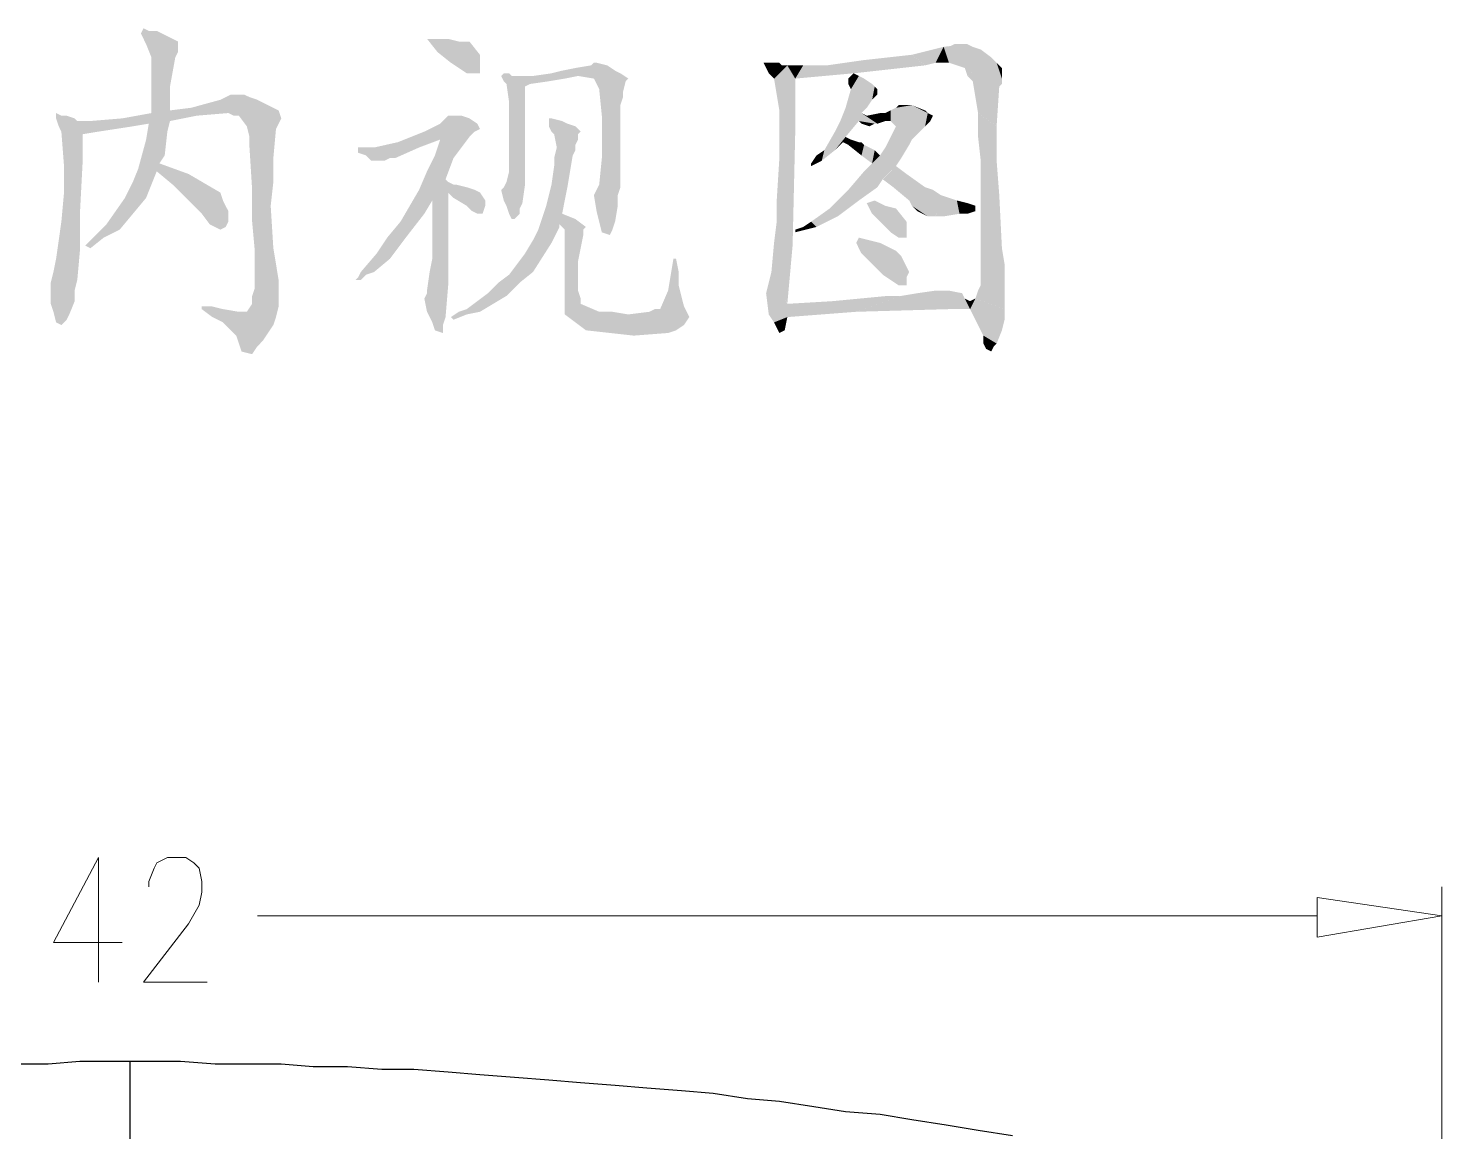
# Model space of a CAD drawing. Header units: millimetres. Extents: x 9 to 367, y 9 to 251.
# Drawn here: x 257.92 to 280.5, y 233.2 to 250.82 of the extents above; entities that cross this region are included whole.
import ezdxf

# ---------------------------------------------------------------- set-up
doc = ezdxf.new("R2010")
doc.units = ezdxf.units.MM
doc.layers.add('图层 1', color=7, linetype='Continuous')

msp = doc.modelspace()

# ---------------------------------------------------------------- hatches: boundary and pattern name
at = {"layer": '图层 1'}
h = msp.add_hatch(color=214, dxfattribs=at)
h.dxf.hatch_style = 2
h.paths.add_polyline_path([(260.18049, 249.512596), (260.51951, 249.554929), (260.984824, 249.681929), (261.069843, 249.724263), (261.15451, 249.766596), (261.365824, 249.766596), (261.450843, 249.724263), (261.577843, 249.681929), (261.746824, 249.597263), (261.831843, 249.554929), (261.916157, 249.512596), (261.95849, 249.385596), (261.916157, 249.300929), (261.874176, 249.216263), (261.831843, 248.750596), (261.831843, 248.369596), (261.78951, 247.988596), (261.831843, 247.311263), (261.874176, 247.057263), (261.916157, 246.803263), (261.916157, 246.379929), (261.874176, 246.210596), (261.831843, 246.083596), (261.662157, 245.829596), (261.577843, 245.744929), (261.493176, 245.617929), (261.32349, 245.660263), (261.281157, 245.787263), (261.238824, 245.914263), (261.027157, 246.125929), (260.857824, 246.210596), (260.68849, 246.337596), (260.68849, 246.379929), (260.857824, 246.379929), (261.027157, 246.337596), (261.281157, 246.295263), (261.32349, 246.295263), (261.408157, 246.295263), (261.493176, 246.422263), (261.493176, 246.549263), (261.53551, 246.676263), (261.53551, 247.268929), (261.493176, 247.734596), (261.493176, 248.242596), (261.450843, 248.919929), (261.450843, 249.089263), (261.408157, 249.258596), (261.281157, 249.427929), (261.196843, 249.427929), (261.112176, 249.470263), (260.603824, 249.427929), (260.18049, 249.343263), (260.13851, 249.173929), (260.096176, 248.792929), (260.01151, 248.665929), (260.477176, 248.496596), (260.984824, 248.200263), (261.027157, 248.073263), (261.112176, 247.903929), (261.112176, 247.734596), (261.069843, 247.649929), (260.984824, 247.607596), (260.815843, 247.692263), (260.68849, 247.861596), (260.56149, 247.988596), (260.222824, 248.327263), (259.968824, 248.538929), (259.79949, 248.115596), (259.37651, 247.607596), (259.122157, 247.480596), (258.91049, 247.311263), (258.825824, 247.353596), (258.99551, 247.522929), (259.16449, 247.692263), (259.461176, 248.115596), (259.587824, 248.369596), (259.672843, 248.581263), (259.79949, 249.046929), (259.841824, 249.300929), (259.587824, 249.258596), (259.037843, 249.173929), (258.78349, 249.131596), (258.78349, 248.665929), (258.741157, 247.861596), (258.741157, 247.565263), (258.741157, 247.268929), (258.699176, 246.803263), (258.656843, 246.633929), (258.656843, 246.464596), (258.571824, 246.252929), (258.52949, 246.168263), (258.444824, 246.083596), (258.36051, 246.125929), (258.318176, 246.295263), (258.275843, 246.422263), (258.275843, 246.760929), (258.318176, 246.930263), (258.36051, 247.141929), (258.444824, 247.734596), (258.487157, 248.200263), (258.487157, 248.623596), (258.444824, 249.173929), (258.402843, 249.258596), (258.36051, 249.385596), (258.36051, 249.470263), (258.444824, 249.427929), (258.52949, 249.427929), (258.656843, 249.385596), (258.699176, 249.343263), (258.825824, 249.343263), (258.868157, 249.343263), (258.91049, 249.343263), (259.418843, 249.385596), (259.884157, 249.470263), (259.884157, 249.724263), (259.884157, 250.105263), (259.884157, 250.232263), (259.884157, 250.359263), (259.79949, 250.570929), (259.75751, 250.655596), (259.715176, 250.740263), (259.75751, 250.824929), (259.841824, 250.782596), (259.968824, 250.782596), (260.13851, 250.697929), (260.222824, 250.655596), (260.30749, 250.613263), (260.30749, 250.528596), (260.30749, 250.443929), (260.265157, 250.359263), (260.18049, 249.893596)])
h = msp.add_hatch(color=214, dxfattribs=at)
h.dxf.hatch_style = 2
h.paths.add_polyline_path([(264.668071, 250.274631), (264.456051, 250.443965), (264.287071, 250.655631), (264.329404, 250.655631), (264.371737, 250.655631), (264.625737, 250.655631), (264.794718, 250.613298), (264.964404, 250.613298), (265.133384, 250.401631), (265.133384, 250.274631), (265.133384, 250.105298), (264.922071, 250.105298)])
h = msp.add_hatch(color=214, dxfattribs=at)
h.dxf.hatch_style = 2
h.paths.add_polyline_path([(272.415071, 250.274631), (272.034071, 250.401631), (272.541718, 250.528631)])
h = msp.add_hatch(color=214, dxfattribs=at)
h.dxf.hatch_style = 2
h.paths.add_polyline_path([(272.541859, 250.528737), (272.626526, 250.274737), (272.415212, 250.274737)])
h = msp.add_hatch(color=214, dxfattribs=at)
h.dxf.hatch_style = 2
h.paths.add_polyline_path([(272.541859, 250.528737), (272.922859, 250.571071), (273.007526, 250.528737)])
h = msp.add_hatch(color=214, dxfattribs=at)
h.dxf.hatch_style = 2
h.paths.add_polyline_path([(272.922859, 250.570929), (272.541859, 250.528596), (272.626526, 250.528596)])
h = msp.add_hatch(color=214, dxfattribs=at)
h.dxf.hatch_style = 2
h.paths.add_polyline_path([(272.541859, 250.528737), (273.007526, 250.528737), (272.880526, 250.190071)])
h = msp.add_hatch(color=214, dxfattribs=at)
h.dxf.hatch_style = 2
h.paths.add_polyline_path([(272.541859, 250.528737), (272.880526, 250.190071), (272.626526, 250.274737)])
h = msp.add_hatch(color=214, dxfattribs=at)
h.dxf.hatch_style = 2
h.paths.add_polyline_path([(272.626596, 250.528737), (272.711263, 250.571071), (272.922929, 250.571071)])
h = msp.add_hatch(color=214, dxfattribs=at)
h.dxf.hatch_style = 2
h.paths.add_polyline_path([(272.922859, 250.062929), (272.880526, 250.189929), (273.007526, 250.528596)])
h = msp.add_hatch(color=214, dxfattribs=at)
h.dxf.hatch_style = 2
h.paths.add_polyline_path([(272.922859, 250.062929), (273.007526, 250.528596), (273.134878, 250.486263)])
h = msp.add_hatch(color=214, dxfattribs=at)
h.dxf.hatch_style = 2
h.paths.add_polyline_path([(272.922859, 250.062929), (273.134878, 250.486263), (273.303859, 250.359263)])
h = msp.add_hatch(color=214, dxfattribs=at)
h.dxf.hatch_style = 2
h.paths.add_polyline_path([(265.853192, 249.893631), (265.853192, 249.427965), (265.853192, 248.750631), (265.853192, 248.538965), (265.853192, 248.327298), (265.811212, 248.030965), (265.768878, 247.946298), (265.768878, 247.861631), (265.684212, 247.776965), (265.641526, 247.776965), (265.599192, 247.861631), (265.556859, 247.988631), (265.514526, 248.073298), (265.472192, 248.242631), (265.514526, 248.284965), (265.556859, 248.369631), (265.599192, 248.538965), (265.599192, 248.665965), (265.599192, 248.835298), (265.599192, 249.173965), (265.599192, 249.427965), (265.599192, 249.639631), (265.556859, 249.935965), (265.514526, 249.978298), (265.472192, 250.062965), (265.514526, 250.105298), (265.599192, 250.105298), (265.641526, 250.062965), (265.811212, 250.062965), (265.895526, 250.062965), (265.980192, 250.062965), (266.276526, 250.105298), (266.446212, 250.147631), (266.657526, 250.189965), (266.911526, 250.232298), (266.953859, 250.274631), (266.996192, 250.274631), (267.165878, 250.232298), (267.292526, 250.147631), (267.377192, 250.105298), (267.504545, 250.020631), (267.462212, 249.978298), (267.419526, 249.808965), (267.419526, 249.724298), (267.377192, 249.597298), (267.377192, 249.216298), (267.377192, 248.962298), (267.377192, 248.708298), (267.377192, 248.284965), (267.334859, 248.157965), (267.334859, 247.988631), (267.292526, 247.734631), (267.250192, 247.607631), (267.207859, 247.522965), (267.080859, 247.565298), (267.038526, 247.734631), (266.996192, 247.903965), (266.953859, 248.157965), (266.996192, 248.242631), (267.038526, 248.327298), (267.080859, 248.750631), (267.080859, 249.089298), (267.080859, 249.427965), (267.038526, 249.851298), (266.996192, 249.935965), (266.953859, 250.020631), (266.699859, 250.062965), (266.488545, 250.020631), (266.234192, 249.978298), (265.937859, 249.935965)])
h = msp.add_hatch(color=214, dxfattribs=at)
h.dxf.hatch_style = 2
h.paths.add_polyline_path([(269.70549, 250.190071), (269.66351, 250.274737), (269.70549, 250.274737)])
h = msp.add_hatch(color=214, dxfattribs=at)
h.dxf.hatch_style = 2
h.paths.add_polyline_path([(269.70549, 250.274631), (269.790157, 250.274631), (269.91751, 250.274631)])
h = msp.add_hatch(color=214, dxfattribs=at)
h.dxf.hatch_style = 2
h.paths.add_polyline_path([(269.70549, 250.274631), (269.91751, 250.274631), (269.747824, 250.105298)])
h = msp.add_hatch(color=214, dxfattribs=at)
h.dxf.hatch_style = 2
h.paths.add_polyline_path([(269.70549, 250.274631), (269.747824, 250.105298), (269.70549, 250.189965)])
h = msp.add_hatch(color=214, dxfattribs=at)
h.dxf.hatch_style = 2
h.paths.add_polyline_path([(269.917369, 250.274631), (269.832702, 250.020631), (269.748035, 250.105298)])
h = msp.add_hatch(color=214, dxfattribs=at)
h.dxf.hatch_style = 2
h.paths.add_polyline_path([(269.832631, 250.020561), (269.917298, 250.274561), (269.959631, 250.232227)])
h = msp.add_hatch(color=214, dxfattribs=at)
h.dxf.hatch_style = 2
h.paths.add_polyline_path([(271.102843, 250.105333), (270.67951, 250.232333), (271.271824, 250.317)])
h = msp.add_hatch(color=214, dxfattribs=at)
h.dxf.hatch_style = 2
h.paths.add_polyline_path([(271.102843, 250.105333), (271.271824, 250.317), (271.653176, 250.359333)])
h = msp.add_hatch(color=214, dxfattribs=at)
h.dxf.hatch_style = 2
h.paths.add_polyline_path([(272.245561, 250.232263), (271.102914, 250.105263), (271.652894, 250.359263)])
h = msp.add_hatch(color=214, dxfattribs=at)
h.dxf.hatch_style = 2
h.paths.add_polyline_path([(272.245561, 250.232263), (271.652894, 250.359263), (272.033894, 250.401596)])
h = msp.add_hatch(color=214, dxfattribs=at)
h.dxf.hatch_style = 2
h.paths.add_polyline_path([(272.415071, 250.274631), (272.245737, 250.232298), (272.034071, 250.401631)])
h = msp.add_hatch(color=214, dxfattribs=at)
h.dxf.hatch_style = 2
h.paths.add_polyline_path([(273.303894, 250.359227), (273.007561, 249.978228), (272.922894, 250.062894)])
h = msp.add_hatch(color=214, dxfattribs=at)
h.dxf.hatch_style = 2
h.paths.add_polyline_path([(273.303894, 250.359227), (273.388561, 250.274561), (273.007561, 249.978228)])
h = msp.add_hatch(color=214, dxfattribs=at)
h.dxf.hatch_style = 2
h.paths.add_polyline_path([(273.092369, 249.470404), (273.007702, 249.978404), (273.388702, 250.274737)])
h = msp.add_hatch(color=214, dxfattribs=at)
h.dxf.hatch_style = 2
h.paths.add_polyline_path([(273.092369, 249.470404), (273.388702, 250.274737), (273.431035, 249.893737)])
h = msp.add_hatch(color=214, dxfattribs=at)
h.dxf.hatch_style = 2
h.paths.add_polyline_path([(273.388667, 250.274631), (273.473333, 249.935965), (273.431, 249.893631)])
h = msp.add_hatch(color=214, dxfattribs=at)
h.dxf.hatch_style = 2
h.paths.add_polyline_path([(273.388667, 250.274631), (273.473333, 250.189965), (273.473333, 250.020631)])
h = msp.add_hatch(color=214, dxfattribs=at)
h.dxf.hatch_style = 2
h.paths.add_polyline_path([(273.388667, 250.274631), (273.473333, 250.020631), (273.473333, 249.935965)])
h = msp.add_hatch(color=214, dxfattribs=at)
h.dxf.hatch_style = 2
h.paths.add_polyline_path([(270.171263, 250.020561), (269.832596, 250.020561), (270.044616, 250.232227)])
h = msp.add_hatch(color=214, dxfattribs=at)
h.dxf.hatch_style = 2
h.paths.add_polyline_path([(270.171263, 250.020561), (269.917263, 249.512561), (269.832596, 250.020561)])
h = msp.add_hatch(color=214, dxfattribs=at)
h.dxf.hatch_style = 2
h.paths.add_polyline_path([(269.832631, 250.020561), (269.959631, 250.232227), (270.044651, 250.232227)])
h = msp.add_hatch(color=214, dxfattribs=at)
h.dxf.hatch_style = 2
h.paths.add_polyline_path([(270.171263, 250.020561), (270.171263, 249.173894), (269.917263, 249.512561)])
h = msp.add_hatch(color=214, dxfattribs=at)
h.dxf.hatch_style = 2
h.paths.add_polyline_path([(270.04451, 250.232263), (270.29851, 250.232263), (270.171157, 250.020596)])
h = msp.add_hatch(color=214, dxfattribs=at)
h.dxf.hatch_style = 2
h.paths.add_polyline_path([(271.102843, 250.105333), (270.171157, 250.020667), (270.509824, 250.232333)])
h = msp.add_hatch(color=214, dxfattribs=at)
h.dxf.hatch_style = 2
h.paths.add_polyline_path([(270.171263, 250.020561), (270.298263, 250.232227), (270.509929, 250.232227)])
h = msp.add_hatch(color=214, dxfattribs=at)
h.dxf.hatch_style = 2
h.paths.add_polyline_path([(271.102843, 250.105333), (270.509824, 250.232333), (270.67951, 250.232333)])
h = msp.add_hatch(color=214, dxfattribs=at)
h.dxf.hatch_style = 2
h.paths.add_polyline_path([(270.975702, 249.554965), (271.060369, 249.851298), (271.187369, 250.062965)])
h = msp.add_hatch(color=214, dxfattribs=at)
h.dxf.hatch_style = 2
h.paths.add_polyline_path([(270.975702, 249.554965), (271.187369, 250.062965), (271.272035, 250.020631)])
h = msp.add_hatch(color=214, dxfattribs=at)
h.dxf.hatch_style = 2
h.paths.add_polyline_path([(270.975702, 249.554965), (271.272035, 250.020631), (271.399035, 249.935965)])
h = msp.add_hatch(color=214, dxfattribs=at)
h.dxf.hatch_style = 2
h.paths.add_polyline_path([(271.018071, 249.936), (271.018071, 250.020667), (271.102737, 250.105333)])
h = msp.add_hatch(color=214, dxfattribs=at)
h.dxf.hatch_style = 2
h.paths.add_polyline_path([(271.018071, 249.936), (271.102737, 250.105333), (271.187051, 250.063)])
h = msp.add_hatch(color=214, dxfattribs=at)
h.dxf.hatch_style = 2
h.paths.add_polyline_path([(271.187227, 250.062929), (271.06058, 249.851263), (271.018247, 249.935929)])
h = msp.add_hatch(color=214, dxfattribs=at)
h.dxf.hatch_style = 2
h.paths.add_polyline_path([(270.975702, 249.554965), (271.399035, 249.935965), (271.441016, 249.893631)])
h = msp.add_hatch(color=214, dxfattribs=at)
h.dxf.hatch_style = 2
h.paths.add_polyline_path([(270.975702, 249.554965), (271.441016, 249.893631), (271.399035, 249.681965)])
h = msp.add_hatch(color=214, dxfattribs=at)
h.dxf.hatch_style = 2
h.paths.add_polyline_path([(271.441157, 249.893631), (271.441157, 249.724298), (271.399176, 249.681965)])
h = msp.add_hatch(color=214, dxfattribs=at)
h.dxf.hatch_style = 2
h.paths.add_polyline_path([(271.441157, 249.893631), (271.48349, 249.851298), (271.48349, 249.766631)])
h = msp.add_hatch(color=214, dxfattribs=at)
h.dxf.hatch_style = 2
h.paths.add_polyline_path([(271.441157, 249.893631), (271.48349, 249.766631), (271.441157, 249.724298)])
h = msp.add_hatch(color=214, dxfattribs=at)
h.dxf.hatch_style = 2
h.paths.add_polyline_path([(273.092369, 249.470404), (273.431035, 249.893737), (273.388702, 249.258737)])
h = msp.add_hatch(color=214, dxfattribs=at)
h.dxf.hatch_style = 2
h.paths.add_polyline_path([(270.975702, 249.554965), (271.399035, 249.681965), (271.314369, 249.554965)])
h = msp.add_hatch(color=214, dxfattribs=at)
h.dxf.hatch_style = 2
h.paths.add_polyline_path([(271.864526, 248.750702), (271.568192, 248.412035), (272.033859, 249.597369)])
h = msp.add_hatch(color=214, dxfattribs=at)
h.dxf.hatch_style = 2
h.paths.add_polyline_path([(271.695404, 249.089369), (272.034071, 249.597369), (271.568404, 248.412035)])
h = msp.add_hatch(color=214, dxfattribs=at)
h.dxf.hatch_style = 2
h.paths.add_polyline_path([(272.034035, 249.597333), (271.780035, 249.258667), (271.695369, 249.343333)])
h = msp.add_hatch(color=214, dxfattribs=at)
h.dxf.hatch_style = 2
h.paths.add_polyline_path([(272.034035, 249.597333), (271.695369, 249.343333), (271.695369, 249.512667)])
h = msp.add_hatch(color=214, dxfattribs=at)
h.dxf.hatch_style = 2
h.paths.add_polyline_path([(272.034035, 249.597333), (271.695369, 249.512667), (271.780035, 249.555)])
h = msp.add_hatch(color=214, dxfattribs=at)
h.dxf.hatch_style = 2
h.paths.add_polyline_path([(272.034035, 249.597333), (271.695369, 249.089333), (271.737702, 249.174)])
h = msp.add_hatch(color=214, dxfattribs=at)
h.dxf.hatch_style = 2
h.paths.add_polyline_path([(272.034035, 249.597333), (271.737702, 249.174), (271.780035, 249.258667)])
h = msp.add_hatch(color=214, dxfattribs=at)
h.dxf.hatch_style = 2
h.paths.add_polyline_path([(271.991667, 249.597333), (271.78, 249.555), (271.822333, 249.597333)])
h = msp.add_hatch(color=214, dxfattribs=at)
h.dxf.hatch_style = 2
h.paths.add_polyline_path([(271.780141, 249.554965), (271.991808, 249.597298), (272.034141, 249.597298)])
h = msp.add_hatch(color=214, dxfattribs=at)
h.dxf.hatch_style = 2
h.paths.add_polyline_path([(271.822157, 249.597333), (271.86449, 249.597333), (271.99149, 249.597333)])
h = msp.add_hatch(color=214, dxfattribs=at)
h.dxf.hatch_style = 2
h.paths.add_polyline_path([(272.034035, 249.597333), (271.991702, 248.962333), (271.864702, 248.750667)])
h = msp.add_hatch(color=214, dxfattribs=at)
h.dxf.hatch_style = 2
h.paths.add_polyline_path([(272.034035, 249.597333), (272.034035, 249.047), (271.991702, 248.962333)])
h = msp.add_hatch(color=214, dxfattribs=at)
h.dxf.hatch_style = 2
h.paths.add_polyline_path([(272.034035, 249.597333), (272.118702, 249.131667), (272.034035, 249.047)])
h = msp.add_hatch(color=214, dxfattribs=at)
h.dxf.hatch_style = 2
h.paths.add_polyline_path([(272.034035, 249.597333), (272.288035, 249.470333), (272.245702, 249.258667)])
h = msp.add_hatch(color=214, dxfattribs=at)
h.dxf.hatch_style = 2
h.paths.add_polyline_path([(272.034035, 249.597333), (272.245702, 249.258667), (272.118702, 249.131667)])
h = msp.add_hatch(color=214, dxfattribs=at)
h.dxf.hatch_style = 2
h.paths.add_polyline_path([(272.034035, 249.597333), (272.118702, 249.555), (272.245702, 249.512667)])
h = msp.add_hatch(color=214, dxfattribs=at)
h.dxf.hatch_style = 2
h.paths.add_polyline_path([(272.034035, 249.597333), (272.245702, 249.512667), (272.288035, 249.470333)])
h = msp.add_hatch(color=214, dxfattribs=at)
h.dxf.hatch_style = 2
h.paths.add_polyline_path([(264.583333, 248.412071), (264.625667, 248.369737), (264.710333, 248.327404), (264.752667, 248.327404), (264.922, 248.285071), (265.049, 248.242737), (265.133667, 248.200404), (265.218333, 248.073404), (265.218333, 247.988737), (265.176, 247.861737), (265.090981, 247.861737), (265.006667, 247.904071), (264.922, 247.988737), (264.710333, 248.115737), (264.625667, 248.200404), (264.625667, 247.057404), (264.625667, 246.718737), (264.583333, 246.210737), (264.541, 246.083737), (264.541, 245.956737), (264.414, 245.999071), (264.371667, 246.126071), (264.287, 246.295404), (264.244667, 246.507071), (264.287, 246.591737), (264.287, 246.634071), (264.329333, 246.930404), (264.371667, 247.142071), (264.371667, 247.353737), (264.371667, 247.819404), (264.371667, 248.073404), (264.244667, 247.861737), (263.948333, 247.480737), (263.821333, 247.311404), (263.694333, 247.142071), (263.440333, 246.930404), (263.313333, 246.888071), (263.228667, 246.803404), (263.144, 246.803404), (263.186333, 246.845737), (263.228667, 246.930404), (263.482667, 247.226737), (263.652, 247.480737), (263.863667, 247.734737), (264.16, 248.242737), (264.287, 248.539071), (264.414, 248.793071), (264.498667, 249.047071), (264.16, 248.920071), (263.779, 248.750737), (263.694333, 248.750737), (263.609667, 248.708404), (263.398, 248.708404), (263.313333, 248.793071), (263.186333, 248.835404), (263.186333, 248.920071), (263.313333, 248.920071), (263.440333, 248.920071), (263.821333, 249.004737), (264.032647, 249.089404), (264.244667, 249.174071), (264.498667, 249.301071), (264.583333, 249.385737), (264.625667, 249.428071), (264.837333, 249.428071), (264.964333, 249.385737), (265.090981, 249.301071), (265.133667, 249.216404), (265.049, 249.174071), (264.964333, 249.089404), (264.710333, 248.750737)])
h = msp.add_hatch(color=214, dxfattribs=at)
h.dxf.hatch_style = 2
h.paths.add_polyline_path([(266.446106, 247.861702), (266.657772, 247.777035), (266.827106, 247.650035), (266.784772, 247.607702), (266.784772, 247.523035), (266.742439, 247.311369), (266.700106, 247.099702), (266.700106, 246.930369), (266.700106, 246.634035), (266.742439, 246.507035), (266.742439, 246.422369), (267.038772, 246.295369), (267.250086, 246.295369), (267.504439, 246.253035), (267.843106, 246.295369), (267.927773, 246.337702), (268.012086, 246.337702), (268.139439, 246.634035), (268.181772, 246.888035), (268.224106, 247.142035), (268.266086, 247.142035), (268.30842, 246.930369), (268.30842, 246.718702), (268.393439, 246.380035), (268.435772, 246.295369), (268.478106, 246.210702), (268.393439, 246.083702), (268.266086, 245.999035), (268.139439, 245.956702), (267.588753, 245.914369), (267.207753, 245.956702), (266.827106, 245.999035), (266.488439, 246.253035), (266.488439, 246.507035), (266.488439, 246.761035), (266.488439, 247.142035), (266.488439, 247.269035), (266.488439, 247.438369), (266.488439, 247.607702), (266.446106, 247.650035), (266.403773, 247.692369), (266.403773, 247.650035), (266.276772, 247.396035), (265.980439, 246.930369), (265.768773, 246.761035), (265.556753, 246.549369), (265.13342, 246.295369), (264.922106, 246.253035), (264.710439, 246.168369), (264.668106, 246.210702), (264.794753, 246.295369), (264.922106, 246.337702), (265.260772, 246.591702), (265.430106, 246.761035), (265.599439, 246.888035), (265.853086, 247.226702), (265.980439, 247.438369), (266.065106, 247.607702), (266.191753, 247.988702), (266.234086, 248.158035), (266.276772, 248.327369), (266.319106, 248.623702), (266.319106, 248.750702), (266.361439, 248.920035), (266.319106, 249.131702), (266.276772, 249.174035), (266.234086, 249.258702), (266.234086, 249.343369), (266.234086, 249.385702), (266.276772, 249.385702), (266.446106, 249.343369), (266.53042, 249.301035), (266.657772, 249.258702), (266.742439, 249.174035), (266.700106, 249.131702), (266.700106, 249.047035), (266.657772, 248.962369), (266.657772, 248.877702), (266.615086, 248.793035), (266.53042, 248.285035)])
h = msp.add_hatch(color=214, dxfattribs=at)
h.dxf.hatch_style = 2
h.paths.add_polyline_path([(270.171263, 249.173929), (269.917263, 249.131596), (269.917263, 249.512596)])
h = msp.add_hatch(color=214, dxfattribs=at)
h.dxf.hatch_style = 2
h.paths.add_polyline_path([(271.187227, 249.343263), (270.975561, 249.089263), (270.806227, 249.173929)])
h = msp.add_hatch(color=214, dxfattribs=at)
h.dxf.hatch_style = 2
h.paths.add_polyline_path([(271.187227, 249.343263), (270.806227, 249.173929), (270.890894, 249.343263)])
h = msp.add_hatch(color=214, dxfattribs=at)
h.dxf.hatch_style = 2
h.paths.add_polyline_path([(271.187227, 249.343263), (270.890894, 249.343263), (270.975561, 249.554929)])
h = msp.add_hatch(color=214, dxfattribs=at)
h.dxf.hatch_style = 2
h.paths.add_polyline_path([(270.975702, 249.554965), (271.314369, 249.554965), (271.229702, 249.470298)])
h = msp.add_hatch(color=214, dxfattribs=at)
h.dxf.hatch_style = 2
h.paths.add_polyline_path([(270.975702, 249.554965), (271.441016, 249.300965), (271.187369, 249.343298)])
h = msp.add_hatch(color=214, dxfattribs=at)
h.dxf.hatch_style = 2
h.paths.add_polyline_path([(270.975702, 249.554965), (271.483349, 249.300965), (271.441016, 249.300965)])
h = msp.add_hatch(color=214, dxfattribs=at)
h.dxf.hatch_style = 2
h.paths.add_polyline_path([(271.483526, 249.300894), (270.975878, 249.554894), (271.229526, 249.470227)])
h = msp.add_hatch(color=214, dxfattribs=at)
h.dxf.hatch_style = 2
h.paths.add_polyline_path([(271.441157, 249.300894), (271.22949, 249.300894), (271.187157, 249.343227)])
h = msp.add_hatch(color=214, dxfattribs=at)
h.dxf.hatch_style = 2
h.paths.add_polyline_path([(271.483526, 249.300894), (271.229526, 249.470227), (271.314545, 249.427894)])
h = msp.add_hatch(color=214, dxfattribs=at)
h.dxf.hatch_style = 2
h.paths.add_polyline_path([(271.483526, 249.300894), (271.314545, 249.427894), (271.525859, 249.470227)])
h = msp.add_hatch(color=214, dxfattribs=at)
h.dxf.hatch_style = 2
h.paths.add_polyline_path([(271.610631, 249.343263), (271.483631, 249.300929), (271.525965, 249.470263)])
h = msp.add_hatch(color=214, dxfattribs=at)
h.dxf.hatch_style = 2
h.paths.add_polyline_path([(271.610631, 249.343263), (271.525965, 249.470263), (271.610631, 249.470263)])
h = msp.add_hatch(color=214, dxfattribs=at)
h.dxf.hatch_style = 2
h.paths.add_polyline_path([(271.610631, 249.470404), (271.695298, 249.512737), (271.695298, 249.343404)])
h = msp.add_hatch(color=214, dxfattribs=at)
h.dxf.hatch_style = 2
h.paths.add_polyline_path([(271.610631, 249.470404), (271.695298, 249.343404), (271.652965, 249.343404)])
h = msp.add_hatch(color=214, dxfattribs=at)
h.dxf.hatch_style = 2
h.paths.add_polyline_path([(271.653, 249.343263), (271.610667, 249.343263), (271.610667, 249.470263)])
h = msp.add_hatch(color=214, dxfattribs=at)
h.dxf.hatch_style = 2
h.paths.add_polyline_path([(272.287929, 249.470404), (272.287929, 249.301071), (272.245596, 249.258737)])
h = msp.add_hatch(color=214, dxfattribs=at)
h.dxf.hatch_style = 2
h.paths.add_polyline_path([(272.287929, 249.470404), (272.372596, 249.428071), (272.330263, 249.343404)])
h = msp.add_hatch(color=214, dxfattribs=at)
h.dxf.hatch_style = 2
h.paths.add_polyline_path([(272.287929, 249.470404), (272.330263, 249.343404), (272.287929, 249.301071)])
h = msp.add_hatch(color=214, dxfattribs=at)
h.dxf.hatch_style = 2
h.paths.add_polyline_path([(273.388667, 249.258702), (273.092333, 249.089369), (273.092333, 249.470369)])
h = msp.add_hatch(color=214, dxfattribs=at)
h.dxf.hatch_style = 2
h.paths.add_polyline_path([(270.171263, 249.173929), (270.128929, 247.353596), (269.874929, 248.073263)])
h = msp.add_hatch(color=214, dxfattribs=at)
h.dxf.hatch_style = 2
h.paths.add_polyline_path([(270.171263, 249.173929), (269.874929, 248.073263), (269.917263, 248.750596)])
h = msp.add_hatch(color=214, dxfattribs=at)
h.dxf.hatch_style = 2
h.paths.add_polyline_path([(270.171263, 249.173929), (269.917263, 248.750596), (269.917263, 249.131596)])
h = msp.add_hatch(color=214, dxfattribs=at)
h.dxf.hatch_style = 2
h.paths.add_polyline_path([(270.975702, 249.089369), (270.637035, 248.877702), (270.806369, 249.174035)])
h = msp.add_hatch(color=214, dxfattribs=at)
h.dxf.hatch_style = 2
h.paths.add_polyline_path([(271.441157, 249.300894), (271.356843, 249.258561), (271.22949, 249.300894)])
h = msp.add_hatch(color=214, dxfattribs=at)
h.dxf.hatch_style = 2
h.paths.add_polyline_path([(273.134737, 248.708333), (273.092404, 249.089333), (273.388737, 249.258667)])
h = msp.add_hatch(color=214, dxfattribs=at)
h.dxf.hatch_style = 2
h.paths.add_polyline_path([(273.134737, 248.708333), (273.388737, 249.258667), (273.388737, 248.708333)])
h = msp.add_hatch(color=214, dxfattribs=at)
h.dxf.hatch_style = 2
h.paths.add_polyline_path([(270.975702, 249.089369), (270.806369, 248.877702), (270.594702, 248.708369)])
h = msp.add_hatch(color=214, dxfattribs=at)
h.dxf.hatch_style = 2
h.paths.add_polyline_path([(270.975702, 249.089369), (270.594702, 248.708369), (270.637035, 248.877702)])
h = msp.add_hatch(color=214, dxfattribs=at)
h.dxf.hatch_style = 2
h.paths.add_polyline_path([(270.933333, 249.004596), (270.806333, 248.877596), (270.975667, 249.089263)])
h = msp.add_hatch(color=214, dxfattribs=at)
h.dxf.hatch_style = 2
h.paths.add_polyline_path([(270.975702, 249.089369), (271.018035, 248.962369), (270.933369, 249.004702)])
h = msp.add_hatch(color=214, dxfattribs=at)
h.dxf.hatch_style = 2
h.paths.add_polyline_path([(270.975702, 249.089369), (271.060369, 249.047035), (271.018035, 248.962369)])
h = msp.add_hatch(color=214, dxfattribs=at)
h.dxf.hatch_style = 2
h.paths.add_polyline_path([(271.229596, 248.792894), (271.017929, 248.962227), (271.060616, 249.046894)])
h = msp.add_hatch(color=214, dxfattribs=at)
h.dxf.hatch_style = 2
h.paths.add_polyline_path([(271.229596, 248.792894), (271.060616, 249.046894), (271.187263, 249.004561)])
h = msp.add_hatch(color=214, dxfattribs=at)
h.dxf.hatch_style = 2
h.paths.add_polyline_path([(271.229596, 248.792894), (271.187263, 249.004561), (271.229596, 249.004561)])
h = msp.add_hatch(color=214, dxfattribs=at)
h.dxf.hatch_style = 2
h.paths.add_polyline_path([(271.229596, 249.004596), (271.271929, 248.962263), (271.229596, 248.792929)])
h = msp.add_hatch(color=214, dxfattribs=at)
h.dxf.hatch_style = 2
h.paths.add_polyline_path([(271.272, 248.962227), (271.399, 248.665894), (271.229667, 248.792894)])
h = msp.add_hatch(color=214, dxfattribs=at)
h.dxf.hatch_style = 2
h.paths.add_polyline_path([(271.272, 248.962227), (271.440981, 248.877561), (271.399, 248.665894)])
h = msp.add_hatch(color=214, dxfattribs=at)
h.dxf.hatch_style = 2
h.paths.add_polyline_path([(271.568263, 248.412071), (271.525929, 248.793071), (271.610596, 248.920071)])
h = msp.add_hatch(color=214, dxfattribs=at)
h.dxf.hatch_style = 2
h.paths.add_polyline_path([(271.568263, 248.412071), (271.610596, 248.920071), (271.695263, 249.089404)])
h = msp.add_hatch(color=214, dxfattribs=at)
h.dxf.hatch_style = 2
h.paths.add_polyline_path([(270.509929, 248.665965), (270.425263, 248.623631), (270.425263, 248.665965)])
h = msp.add_hatch(color=214, dxfattribs=at)
h.dxf.hatch_style = 2
h.paths.add_polyline_path([(270.594667, 248.708333), (270.425333, 248.666), (270.51, 248.793)])
h = msp.add_hatch(color=214, dxfattribs=at)
h.dxf.hatch_style = 2
h.paths.add_polyline_path([(270.594667, 248.708333), (270.51, 248.666), (270.425333, 248.666)])
h = msp.add_hatch(color=214, dxfattribs=at)
h.dxf.hatch_style = 2
h.paths.add_polyline_path([(270.594667, 248.708333), (270.51, 248.793), (270.637, 248.877667)])
h = msp.add_hatch(color=214, dxfattribs=at)
h.dxf.hatch_style = 2
h.paths.add_polyline_path([(271.568263, 248.412071), (271.271929, 248.539071), (271.399282, 248.666071)])
h = msp.add_hatch(color=214, dxfattribs=at)
h.dxf.hatch_style = 2
h.paths.add_polyline_path([(271.399106, 248.665965), (271.441086, 248.877631), (271.525753, 248.792965)])
h = msp.add_hatch(color=214, dxfattribs=at)
h.dxf.hatch_style = 2
h.paths.add_polyline_path([(271.568263, 248.412071), (271.399282, 248.666071), (271.525929, 248.793071)])
h = msp.add_hatch(color=214, dxfattribs=at)
h.dxf.hatch_style = 2
h.paths.add_polyline_path([(271.568263, 248.412071), (271.864596, 248.750737), (271.780282, 248.623737)])
h = msp.add_hatch(color=214, dxfattribs=at)
h.dxf.hatch_style = 2
h.paths.add_polyline_path([(273.134737, 247.946263), (273.134737, 248.708263), (273.388737, 248.708263)])
h = msp.add_hatch(color=214, dxfattribs=at)
h.dxf.hatch_style = 2
h.paths.add_polyline_path([(273.134737, 247.946263), (273.388737, 248.708263), (273.431071, 248.157929)])
h = msp.add_hatch(color=214, dxfattribs=at)
h.dxf.hatch_style = 2
h.paths.add_polyline_path([(271.483526, 248.284929), (271.018212, 248.242596), (271.271859, 248.538929)])
h = msp.add_hatch(color=214, dxfattribs=at)
h.dxf.hatch_style = 2
h.paths.add_polyline_path([(271.568263, 248.412071), (271.483596, 248.285071), (271.271929, 248.539071)])
h = msp.add_hatch(color=214, dxfattribs=at)
h.dxf.hatch_style = 2
h.paths.add_polyline_path([(271.737773, 248.284929), (271.568439, 248.411929), (271.780106, 248.623596)])
h = msp.add_hatch(color=214, dxfattribs=at)
h.dxf.hatch_style = 2
h.paths.add_polyline_path([(271.991667, 248.073404), (271.737667, 248.285071), (271.949333, 248.496737)])
h = msp.add_hatch(color=214, dxfattribs=at)
h.dxf.hatch_style = 2
h.paths.add_polyline_path([(271.737773, 248.284929), (271.780106, 248.623596), (271.949439, 248.496596)])
h = msp.add_hatch(color=214, dxfattribs=at)
h.dxf.hatch_style = 2
h.paths.add_polyline_path([(271.991667, 248.073404), (271.949333, 248.496737), (272.245667, 248.285071)])
h = msp.add_hatch(color=214, dxfattribs=at)
h.dxf.hatch_style = 2
h.paths.add_polyline_path([(270.890965, 248.115596), (271.017965, 248.242596), (271.187298, 248.073263)])
h = msp.add_hatch(color=214, dxfattribs=at)
h.dxf.hatch_style = 2
h.paths.add_polyline_path([(271.483526, 248.284929), (271.187192, 248.073263), (271.018212, 248.242596)])
h = msp.add_hatch(color=214, dxfattribs=at)
h.dxf.hatch_style = 2
h.paths.add_polyline_path([(272.245561, 248.284929), (272.033894, 247.988596), (271.991561, 248.073263)])
h = msp.add_hatch(color=214, dxfattribs=at)
h.dxf.hatch_style = 2
h.paths.add_polyline_path([(272.287929, 247.819333), (272.033929, 247.988667), (272.245596, 248.285)])
h = msp.add_hatch(color=214, dxfattribs=at)
h.dxf.hatch_style = 2
h.paths.add_polyline_path([(272.287929, 247.819333), (272.245596, 248.285), (272.372596, 248.242667)])
h = msp.add_hatch(color=214, dxfattribs=at)
h.dxf.hatch_style = 2
h.paths.add_polyline_path([(272.415071, 247.819333), (272.288071, 247.819333), (272.372737, 248.242667)])
h = msp.add_hatch(color=214, dxfattribs=at)
h.dxf.hatch_style = 2
h.paths.add_polyline_path([(272.415071, 247.819333), (272.372737, 248.242667), (272.499384, 248.158)])
h = msp.add_hatch(color=214, dxfattribs=at)
h.dxf.hatch_style = 2
h.paths.add_polyline_path([(270.128894, 247.353737), (269.874894, 247.734737), (269.874894, 248.073404)])
h = msp.add_hatch(color=214, dxfattribs=at)
h.dxf.hatch_style = 2
h.paths.add_polyline_path([(270.721808, 247.946263), (270.890788, 248.115596), (271.018141, 247.946263)])
h = msp.add_hatch(color=214, dxfattribs=at)
h.dxf.hatch_style = 2
h.paths.add_polyline_path([(270.890965, 248.115596), (271.187298, 248.073263), (271.017965, 247.946263)])
h = msp.add_hatch(color=214, dxfattribs=at)
h.dxf.hatch_style = 2
h.paths.add_polyline_path([(271.695404, 247.565263), (271.568404, 247.692263), (271.399071, 247.861596), (271.356737, 247.946263), (271.314404, 248.030929), (271.441051, 248.073263), (271.610737, 247.988596), (271.780071, 247.946263), (271.949404, 247.734596), (271.949404, 247.607596), (271.949404, 247.480596), (271.822051, 247.480596)])
h = msp.add_hatch(color=214, dxfattribs=at)
h.dxf.hatch_style = 2
h.paths.add_polyline_path([(272.287929, 247.819333), (272.118949, 247.904), (272.033929, 247.988667)])
h = msp.add_hatch(color=214, dxfattribs=at)
h.dxf.hatch_style = 2
h.paths.add_polyline_path([(272.541859, 247.819333), (272.415212, 247.819333), (272.499526, 248.158)])
h = msp.add_hatch(color=214, dxfattribs=at)
h.dxf.hatch_style = 2
h.paths.add_polyline_path([(272.49949, 248.157965), (272.753843, 248.073298), (272.796176, 247.861631)])
h = msp.add_hatch(color=214, dxfattribs=at)
h.dxf.hatch_style = 2
h.paths.add_polyline_path([(272.49949, 248.157965), (272.796176, 247.861631), (272.541824, 247.819298)])
h = msp.add_hatch(color=214, dxfattribs=at)
h.dxf.hatch_style = 2
h.paths.add_polyline_path([(272.922859, 247.861702), (272.796212, 247.861702), (272.753878, 248.073369)])
h = msp.add_hatch(color=214, dxfattribs=at)
h.dxf.hatch_style = 2
h.paths.add_polyline_path([(272.922859, 247.861702), (272.753878, 248.073369), (272.922859, 248.031035)])
h = msp.add_hatch(color=214, dxfattribs=at)
h.dxf.hatch_style = 2
h.paths.add_polyline_path([(272.922859, 248.031035), (273.049859, 247.988702), (273.049859, 247.904035)])
h = msp.add_hatch(color=214, dxfattribs=at)
h.dxf.hatch_style = 2
h.paths.add_polyline_path([(272.922859, 248.031035), (273.049859, 247.904035), (272.922859, 247.861702)])
h = msp.add_hatch(color=214, dxfattribs=at)
h.dxf.hatch_style = 2
h.paths.add_polyline_path([(273.134737, 247.607631), (273.134737, 247.946298), (273.431071, 248.157965)])
h = msp.add_hatch(color=214, dxfattribs=at)
h.dxf.hatch_style = 2
h.paths.add_polyline_path([(273.134737, 247.607631), (273.431071, 248.157965), (273.473404, 247.311298)])
h = msp.add_hatch(color=214, dxfattribs=at)
h.dxf.hatch_style = 2
h.paths.add_polyline_path([(270.848596, 247.819333), (270.425263, 247.734667), (270.721949, 247.946333)])
h = msp.add_hatch(color=214, dxfattribs=at)
h.dxf.hatch_style = 2
h.paths.add_polyline_path([(270.848596, 247.819333), (270.509929, 247.65), (270.425263, 247.734667)])
h = msp.add_hatch(color=214, dxfattribs=at)
h.dxf.hatch_style = 2
h.paths.add_polyline_path([(270.721808, 247.946263), (271.018141, 247.946263), (270.848455, 247.819263)])
h = msp.add_hatch(color=214, dxfattribs=at)
h.dxf.hatch_style = 2
h.paths.add_polyline_path([(270.128894, 247.353737), (269.832561, 247.396071), (269.874894, 247.734737)])
h = msp.add_hatch(color=214, dxfattribs=at)
h.dxf.hatch_style = 2
h.paths.add_polyline_path([(270.340772, 247.607631), (270.171439, 247.607631), (270.298439, 247.649965)])
h = msp.add_hatch(color=214, dxfattribs=at)
h.dxf.hatch_style = 2
h.paths.add_polyline_path([(270.340772, 247.607631), (270.171439, 247.565298), (270.171439, 247.607631)])
h = msp.add_hatch(color=214, dxfattribs=at)
h.dxf.hatch_style = 2
h.paths.add_polyline_path([(270.509929, 247.65), (270.298263, 247.65), (270.425263, 247.734667)])
h = msp.add_hatch(color=214, dxfattribs=at)
h.dxf.hatch_style = 2
h.paths.add_polyline_path([(270.509929, 247.65), (270.340949, 247.607667), (270.298263, 247.65)])
h = msp.add_hatch(color=214, dxfattribs=at)
h.dxf.hatch_style = 2
h.paths.add_polyline_path([(273.473404, 247.311333), (273.134737, 247.226667), (273.134737, 247.607667)])
h = msp.add_hatch(color=214, dxfattribs=at)
h.dxf.hatch_style = 2
h.paths.add_polyline_path([(270.128894, 247.353737), (269.790227, 246.930404), (269.832561, 247.396071)])
h = msp.add_hatch(color=214, dxfattribs=at)
h.dxf.hatch_style = 2
h.paths.add_polyline_path([(270.128894, 247.353737), (270.04458, 246.422404), (269.790227, 246.930404)])
h = msp.add_hatch(color=214, dxfattribs=at)
h.dxf.hatch_style = 2
h.paths.add_polyline_path([(271.229596, 247.226596), (271.144929, 247.395929), (271.187263, 247.480596), (271.356596, 247.438263), (271.525929, 247.395929), (271.780282, 247.268929), (271.864596, 247.184263), (271.906929, 247.099596), (271.991596, 246.930263), (271.949263, 246.845596), (271.949263, 246.718596), (271.822263, 246.718596), (271.695263, 246.803263), (271.568263, 246.887929), (271.356596, 247.099596)])
h = msp.add_hatch(color=214, dxfattribs=at)
h.dxf.hatch_style = 2
h.paths.add_polyline_path([(273.134737, 247.226596), (273.473404, 247.311263), (273.515737, 247.057263)])
h = msp.add_hatch(color=214, dxfattribs=at)
h.dxf.hatch_style = 2
h.paths.add_polyline_path([(273.134737, 246.718631), (273.134737, 247.226631), (273.515737, 247.057298)])
h = msp.add_hatch(color=214, dxfattribs=at)
h.dxf.hatch_style = 2
h.paths.add_polyline_path([(270.04451, 246.422333), (269.747824, 246.761), (269.790157, 246.930333)])
h = msp.add_hatch(color=214, dxfattribs=at)
h.dxf.hatch_style = 2
h.paths.add_polyline_path([(273.134737, 246.718631), (273.515737, 247.057298), (273.515737, 246.760965)])
h = msp.add_hatch(color=214, dxfattribs=at)
h.dxf.hatch_style = 2
h.paths.add_polyline_path([(270.04451, 246.422333), (269.70549, 246.591667), (269.747824, 246.761)])
h = msp.add_hatch(color=214, dxfattribs=at)
h.dxf.hatch_style = 2
h.paths.add_polyline_path([(272.626596, 246.337596), (272.118949, 246.591596), (272.414929, 246.633929)])
h = msp.add_hatch(color=214, dxfattribs=at)
h.dxf.hatch_style = 2
h.paths.add_polyline_path([(272.626596, 246.337596), (272.414929, 246.633929), (272.541929, 246.633929)])
h = msp.add_hatch(color=214, dxfattribs=at)
h.dxf.hatch_style = 2
h.paths.add_polyline_path([(272.541859, 246.634035), (272.626526, 246.634035), (272.626526, 246.337702)])
h = msp.add_hatch(color=214, dxfattribs=at)
h.dxf.hatch_style = 2
h.paths.add_polyline_path([(272.965263, 246.337596), (272.626596, 246.337596), (272.626596, 246.633929)])
h = msp.add_hatch(color=214, dxfattribs=at)
h.dxf.hatch_style = 2
h.paths.add_polyline_path([(272.965263, 246.337596), (272.626596, 246.633929), (272.838616, 246.591596)])
h = msp.add_hatch(color=214, dxfattribs=at)
h.dxf.hatch_style = 2
h.paths.add_polyline_path([(273.515772, 246.761), (273.515772, 246.337667), (273.050106, 246.507)])
h = msp.add_hatch(color=214, dxfattribs=at)
h.dxf.hatch_style = 2
h.paths.add_polyline_path([(273.515772, 246.761), (273.050106, 246.507), (273.092439, 246.634)])
h = msp.add_hatch(color=214, dxfattribs=at)
h.dxf.hatch_style = 2
h.paths.add_polyline_path([(273.515772, 246.761), (273.092439, 246.634), (273.134772, 246.718667)])
h = msp.add_hatch(color=214, dxfattribs=at)
h.dxf.hatch_style = 2
h.paths.add_polyline_path([(270.04451, 246.422333), (269.747824, 246.253), (269.70549, 246.591667)])
h = msp.add_hatch(color=214, dxfattribs=at)
h.dxf.hatch_style = 2
h.paths.add_polyline_path([(269.747859, 246.253), (270.044545, 246.422333), (270.044545, 246.210667)])
h = msp.add_hatch(color=214, dxfattribs=at)
h.dxf.hatch_style = 2
h.paths.add_polyline_path([(270.04451, 246.422333), (270.763824, 246.464667), (271.144824, 246.295333)])
h = msp.add_hatch(color=214, dxfattribs=at)
h.dxf.hatch_style = 2
h.paths.add_polyline_path([(270.04451, 246.422333), (271.144824, 246.295333), (270.04451, 246.210667)])
h = msp.add_hatch(color=214, dxfattribs=at)
h.dxf.hatch_style = 2
h.paths.add_polyline_path([(271.144859, 246.295404), (270.763859, 246.464737), (271.652859, 246.549404)])
h = msp.add_hatch(color=214, dxfattribs=at)
h.dxf.hatch_style = 2
h.paths.add_polyline_path([(271.144859, 246.295404), (271.652859, 246.549404), (271.864526, 246.549404)])
h = msp.add_hatch(color=214, dxfattribs=at)
h.dxf.hatch_style = 2
h.paths.add_polyline_path([(272.626596, 246.337596), (271.144929, 246.295263), (271.864596, 246.549263)])
h = msp.add_hatch(color=214, dxfattribs=at)
h.dxf.hatch_style = 2
h.paths.add_polyline_path([(272.626596, 246.337596), (271.864596, 246.549263), (272.118949, 246.591596)])
h = msp.add_hatch(color=214, dxfattribs=at)
h.dxf.hatch_style = 2
h.paths.add_polyline_path([(272.965263, 246.337596), (272.838616, 246.591596), (272.880596, 246.506929)])
h = msp.add_hatch(color=214, dxfattribs=at)
h.dxf.hatch_style = 2
h.paths.add_polyline_path([(272.88049, 246.506929), (272.965157, 246.464596), (272.965157, 246.337596)])
h = msp.add_hatch(color=214, dxfattribs=at)
h.dxf.hatch_style = 2
h.paths.add_polyline_path([(273.515772, 246.337596), (272.965086, 246.337596), (273.050106, 246.506929)])
h = msp.add_hatch(color=214, dxfattribs=at)
h.dxf.hatch_style = 2
h.paths.add_polyline_path([(272.965263, 246.337596), (272.965263, 246.464596), (273.049929, 246.506929)])
h = msp.add_hatch(color=214, dxfattribs=at)
h.dxf.hatch_style = 2
h.paths.add_polyline_path([(269.832631, 246.125894), (269.747965, 246.252894), (270.044651, 246.210561)])
h = msp.add_hatch(color=214, dxfattribs=at)
h.dxf.hatch_style = 2
h.paths.add_polyline_path([(269.832631, 246.125894), (270.044651, 246.210561), (270.001965, 245.998894)])
h = msp.add_hatch(color=214, dxfattribs=at)
h.dxf.hatch_style = 2
h.paths.add_polyline_path([(273.515772, 246.337596), (273.050106, 246.168263), (272.965086, 246.337596)])
h = msp.add_hatch(color=214, dxfattribs=at)
h.dxf.hatch_style = 2
h.paths.add_polyline_path([(273.515772, 246.337596), (273.515772, 246.168263), (273.050106, 246.168263)])
h = msp.add_hatch(color=214, dxfattribs=at)
h.dxf.hatch_style = 2
h.paths.add_polyline_path([(270.002141, 245.998929), (269.917474, 245.956596), (269.832808, 246.125929)])
h = msp.add_hatch(color=214, dxfattribs=at)
h.dxf.hatch_style = 2
h.paths.add_polyline_path([(273.177141, 245.914369), (273.050141, 246.168369), (273.515808, 246.168369)])
h = msp.add_hatch(color=214, dxfattribs=at)
h.dxf.hatch_style = 2
h.paths.add_polyline_path([(273.177141, 245.914369), (273.515808, 246.168369), (273.473474, 245.999035)])
h = msp.add_hatch(color=214, dxfattribs=at)
h.dxf.hatch_style = 2
h.paths.add_polyline_path([(273.177141, 245.914369), (273.473474, 245.999035), (273.388808, 245.787369)])
h = msp.add_hatch(color=214, dxfattribs=at)
h.dxf.hatch_style = 2
h.paths.add_polyline_path([(273.177141, 245.914369), (273.388808, 245.787369), (273.346122, 245.745035)])
h = msp.add_hatch(color=214, dxfattribs=at)
h.dxf.hatch_style = 2
h.paths.add_polyline_path([(273.177141, 245.787227), (273.177141, 245.914227), (273.346122, 245.744894)])
h = msp.add_hatch(color=214, dxfattribs=at)
h.dxf.hatch_style = 2
h.paths.add_polyline_path([(273.346263, 245.745035), (273.219616, 245.702702), (273.177282, 245.787369)])
h = msp.add_hatch(color=214, dxfattribs=at)
h.dxf.hatch_style = 2
h.paths.add_polyline_path([(273.346263, 245.745035), (273.303929, 245.660369), (273.219616, 245.702702)])

# ---------------------------------------------------------------- linework, layer by layer
at = {"layer": '图层 1', "color": 7, "lineweight": 5}
for points in [[(259.037772, 237.574631), (258.318106, 236.219965), (259.418772, 236.219965)], [(259.037772, 237.574631), (259.037772, 235.584965)], [(259.841859, 237.109035), (259.841859, 237.193702), (259.926526, 237.405369), (259.968859, 237.490035), (260.138545, 237.574702), (260.434878, 237.574702), (260.561526, 237.490035), (260.646192, 237.405369), (260.688526, 237.193702), (260.688526, 237.024369), (260.646192, 236.812702), (260.477212, 236.516369), (259.757545, 235.585035), (260.773545, 235.585035)]]:
    msp.add_lwpolyline(points, dxfattribs=at)
at = {"layer": '图层 1', "color": 3, "lineweight": 5}
for points in [[(278.511176, 236.939702), (280.500843, 236.643369)], [(278.511176, 236.939702), (278.511176, 236.304702)], [(280.500702, 205.231929), (280.500702, 237.108929)], [(278.511176, 236.643263), (261.577843, 236.643263)], [(280.500702, 236.643263), (278.511035, 236.304596)]]:
    msp.add_lwpolyline(points, dxfattribs=at)
at = {"layer": '图层 1', "color": 7, "lineweight": 25}
msp.add_lwpolyline([(273.642702, 233.129702), (273.092369, 233.214369), (272.584369, 233.299035), (272.034035, 233.383702), (271.526035, 233.468369), (270.975702, 233.510702), (270.467702, 233.595369), (269.917369, 233.680035), (269.409369, 233.722369), (268.859035, 233.807035), (268.351035, 233.849369), (267.800702, 233.891702), (267.292702, 233.934035), (266.742369, 233.976369), (266.234369, 234.018702), (265.684035, 234.061035), (265.133349, 234.103369), (264.625702, 234.145702), (264.075016, 234.188035), (263.567369, 234.188035), (263.016682, 234.230369), (262.466702, 234.230369), (261.958349, 234.272702), (261.408369, 234.272702), (260.900016, 234.272702), (260.350035, 234.315035), (259.841682, 234.315035), (259.291702, 234.315035), (258.741016, 234.315035), (258.233369, 234.272702), (257.682682, 234.272702)], dxfattribs=at)
at = {"layer": '图层 1', "color": 1, "lineweight": 25}
msp.add_lwpolyline([(259.545561, 226.822), (259.545561, 234.315)], dxfattribs=at)

doc.saveas('drawing.dxf')
